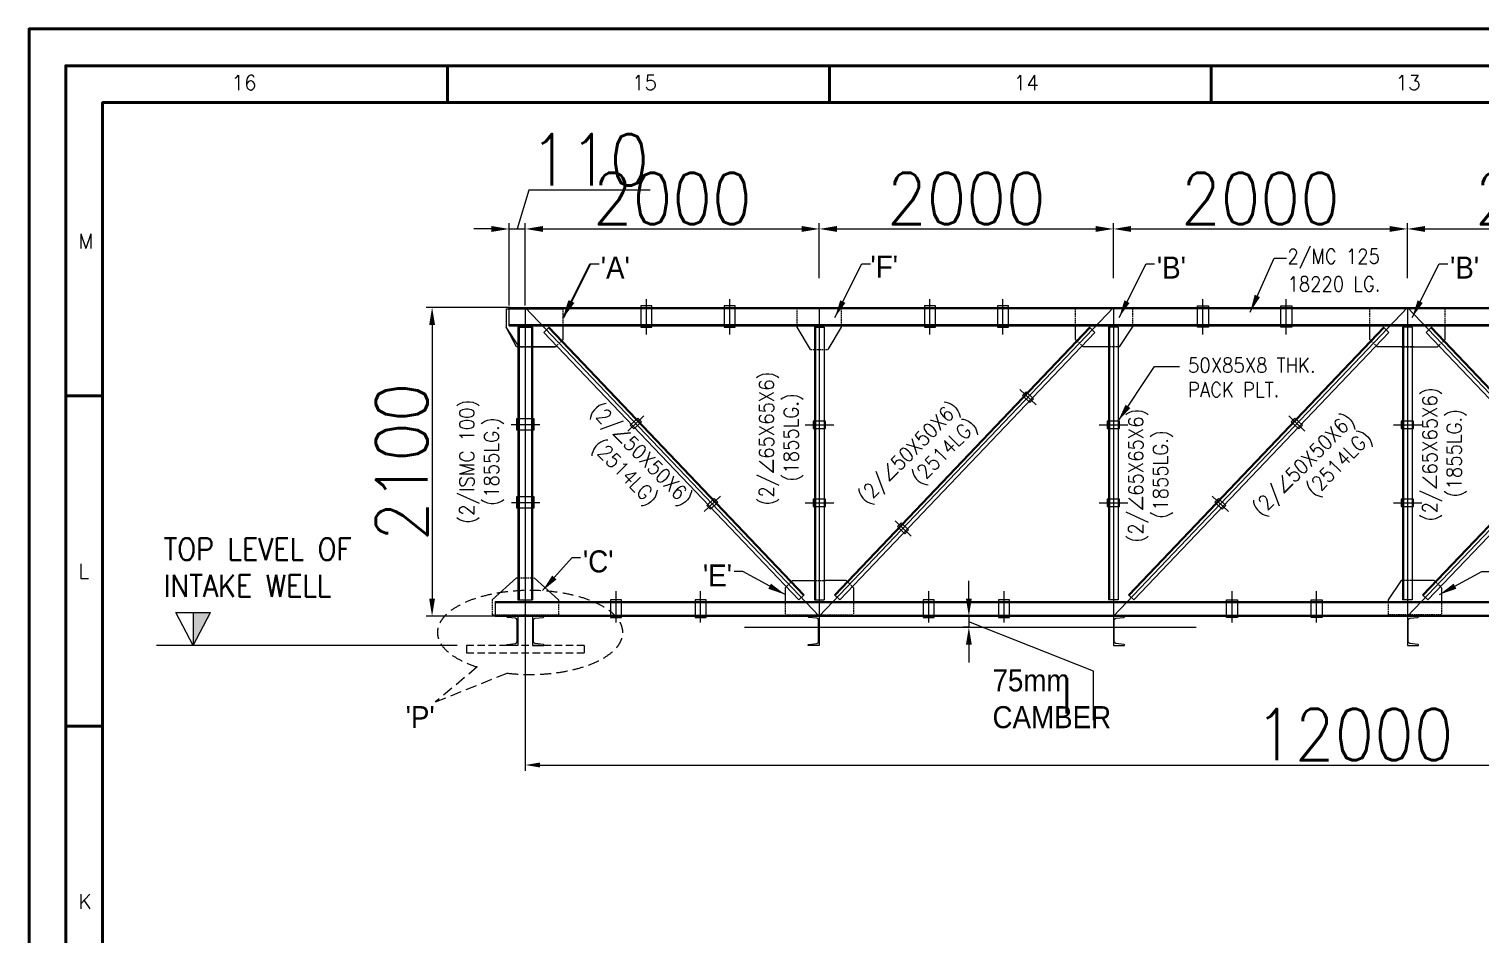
# Model space of a CAD drawing. Header units: millimetres. Extents: x 0 to 1124626, y -157535 to 82123.
# Drawn here: x 352931 to 362794, y 52191 to 58340 of the extents above; entities that cross this region are included whole.
import ezdxf
from ezdxf.enums import TextEntityAlignment as Align

# ---------------------------------------------------------------- set-up
doc = ezdxf.new("R2010")
doc.units = ezdxf.units.MM
doc.header["$MEASUREMENT"] = 0
doc.linetypes.add('DASHED', pattern=[0.75, 0.5, -0.25])
doc.linetypes.add('HIDDEN', pattern=[0.375, 0.25, -0.125])
for name, color, linetype, lineweight in [('BORDER', 230, 'Continuous', 40), ('CN', 253, 'Continuous', 15), ('Dim', 6, 'Continuous', 13), ('HIDE', 251, 'HIDDEN', 13), ('PLATE', 190, 'Continuous', 20), ('STR. STEEL', 25, 'Continuous', 18), ('structure', 183, 'Continuous', 15), ('Text', 7, 'Continuous', 15), ('TEXT-4', 2, 'Continuous', 25), ('TITLE TEXT', 50, 'Continuous', 18)]:
    doc.layers.add(name, color=color, linetype=linetype, lineweight=lineweight)
doc.styles.add('ROMANS', font='romans.shx', dxfattribs={"oblique": 10, "height": 0.15})
doc.styles.add('style1', font='romans.shx', dxfattribs={"width": 0.9, "height": 300})
doc.dimstyles.new('Copy of DIM-1', dxfattribs={"dimscale": 40, "dimtxt": 125, "dimasz": 3, "dimexe": 1, "dimexo": 1.2, "dimgap": 0.8, "dimtad": 1, "dimdec": 0, "dimzin": 1, "dimdsep": 46, "dimtxsty": 'style1', "dimcen": 2, "dimclrd": 8, "dimclre": 8, "dimclrt": 7, "dimadec": 0, "dimazin": 0, "dimtfac": 1, "dimtdec": 0, "dimtofl": 0, "dimtmove": 1, "dimatfit": 3, "dimfxl": 1, "dimtolj": 1, "dimtzin": 0, "dimlwd": 9, "dimlwe": 9, "dimarcsym": 1})

# ---------------------------------------------------------------- blocks, each defined once
blk = doc.blocks.new('*D335')
at = {"layer": 'DEFPOINTS', "color": 0, "ltscale": 20, "transparency": 16777216}
for p in [(356251.3, 56446), (355673.1, 54346), (356201.3, 54346)]:
    blk.add_point(p, dxfattribs=at)
at = {"layer": 'Dim', "color": 8, "lineweight": 9, "ltscale": 20, "transparency": 16777216}
for p, q in [((356203.3, 56446), (355633.1, 56446)), ((355673.1, 56326), (355673.1, 54466)), ((356153.3, 54346), (355633.1, 54346))]:
    blk.add_line(p, q, dxfattribs=at)
at = {"layer": 'Dim', "color": 8, "ltscale": 20, "transparency": 16777216}
for points in [[(355693.1, 56326), (355653.1, 56326), (355673.1, 56446)], [(355653.1, 54466), (355693.1, 54466), (355673.1, 54346)]]:
    blk.add_solid(points, dxfattribs=at)
at = {"layer": 'Dim', "color": 7, "ltscale": 20, "transparency": 16777216, "insert": (355466.1, 55396), "char_height": 350, "attachment_point": 5, "rotation": 90, "style": 'style1'}
blk.add_mtext('\\A1;2100', dxfattribs=at)
blk = doc.blocks.new('*D336')
at = {"layer": 'DEFPOINTS', "color": 0, "ltscale": 20, "transparency": 16777216}
for p in [(358307, 56979.8), (356307, 56597.9), (358307, 56597.9)]:
    blk.add_point(p, dxfattribs=at)
at = {"layer": 'Dim', "color": 8, "lineweight": 9, "ltscale": 20, "transparency": 16777216}
for p, q in [((356307, 56645.9), (356307, 57019.8)), ((358307, 56645.9), (358307, 57019.8)), ((356427, 56979.8), (358187, 56979.8))]:
    blk.add_line(p, q, dxfattribs=at)
at = {"layer": 'Dim', "color": 8, "ltscale": 20, "transparency": 16777216}
for points in [[(356427, 56999.8), (356427, 56959.8), (356307, 56979.8)], [(358187, 56959.8), (358187, 56999.8), (358307, 56979.8)]]:
    blk.add_solid(points, dxfattribs=at)
at = {"layer": 'Dim', "color": 7, "ltscale": 20, "transparency": 16777216, "insert": (357307, 57186.8), "char_height": 350, "attachment_point": 5, "style": 'style1'}
blk.add_mtext('\\A1;2000', dxfattribs=at)
blk = doc.blocks.new('*D337')
at = {"layer": 'DEFPOINTS', "color": 0, "ltscale": 20, "transparency": 16777216}
for p in [(360307, 56979.8), (358307, 56597.9), (360307, 56597.9)]:
    blk.add_point(p, dxfattribs=at)
at = {"layer": 'Dim', "color": 8, "lineweight": 9, "ltscale": 20, "transparency": 16777216}
for p, q in [((358307, 56645.9), (358307, 57019.8)), ((360307, 56645.9), (360307, 57019.8)), ((358427, 56979.8), (360187, 56979.8))]:
    blk.add_line(p, q, dxfattribs=at)
at = {"layer": 'Dim', "color": 8, "ltscale": 20, "transparency": 16777216}
for points in [[(358427, 56999.8), (358427, 56959.8), (358307, 56979.8)], [(360187, 56959.8), (360187, 56999.8), (360307, 56979.8)]]:
    blk.add_solid(points, dxfattribs=at)
at = {"layer": 'Dim', "color": 7, "ltscale": 20, "transparency": 16777216, "insert": (359307, 57186.8), "char_height": 350, "attachment_point": 5, "style": 'style1'}
blk.add_mtext('\\A1;2000', dxfattribs=at)
blk = doc.blocks.new('*D338')
at = {"layer": 'DEFPOINTS', "color": 0, "ltscale": 20, "transparency": 16777216}
for p in [(362307, 56979.8), (360307, 56597.9), (362307, 56597.9)]:
    blk.add_point(p, dxfattribs=at)
at = {"layer": 'Dim', "color": 8, "lineweight": 9, "ltscale": 20, "transparency": 16777216}
for p, q in [((360307, 56645.9), (360307, 57019.8)), ((362307, 56645.9), (362307, 57019.8)), ((360427, 56979.8), (362187, 56979.8))]:
    blk.add_line(p, q, dxfattribs=at)
at = {"layer": 'Dim', "color": 8, "ltscale": 20, "transparency": 16777216}
for points in [[(360427, 56999.8), (360427, 56959.8), (360307, 56979.8)], [(362187, 56959.8), (362187, 56999.8), (362307, 56979.8)]]:
    blk.add_solid(points, dxfattribs=at)
at = {"layer": 'Dim', "color": 7, "ltscale": 20, "transparency": 16777216, "insert": (361307, 57186.8), "char_height": 350, "attachment_point": 5, "style": 'style1'}
blk.add_mtext('\\A1;2000', dxfattribs=at)
blk = doc.blocks.new('*D339')
at = {"layer": 'DEFPOINTS', "color": 0, "ltscale": 20, "transparency": 16777216}
for p in [(364307, 56979.8), (362307, 56597.9), (364307, 56597.9)]:
    blk.add_point(p, dxfattribs=at)
at = {"layer": 'Dim', "color": 8, "lineweight": 9, "ltscale": 20, "transparency": 16777216}
for p, q in [((362307, 56645.9), (362307, 57019.8)), ((364307, 56645.9), (364307, 57019.8)), ((362427, 56979.8), (364187, 56979.8))]:
    blk.add_line(p, q, dxfattribs=at)
at = {"layer": 'Dim', "color": 8, "ltscale": 20, "transparency": 16777216}
for points in [[(362427, 56999.8), (362427, 56959.8), (362307, 56979.8)], [(364187, 56959.8), (364187, 56999.8), (364307, 56979.8)]]:
    blk.add_solid(points, dxfattribs=at)
at = {"layer": 'Dim', "color": 7, "ltscale": 20, "transparency": 16777216, "insert": (363307, 57186.8), "char_height": 350, "attachment_point": 5, "style": 'style1'}
blk.add_mtext('\\A1;2000', dxfattribs=at)
blk = doc.blocks.new('*D354')
at = {"layer": 'DEFPOINTS', "color": 0, "ltscale": 20, "transparency": 16777216}
for p in [(356307, 53597.1), (368307, 53529.5), (368307, 53333.4)]:
    blk.add_point(p, dxfattribs=at)
at = {"layer": 'Dim', "color": 8, "lineweight": 9, "ltscale": 20, "transparency": 16777216}
for p, q in [((356307, 53549.1), (356307, 53293.4)), ((368307, 53481.5), (368307, 53293.4)), ((356407, 53333.4), (368207, 53333.4))]:
    blk.add_line(p, q, dxfattribs=at)
at = {"layer": 'Dim', "color": 8, "ltscale": 20, "transparency": 16777216}
for points in [[(356407, 53350.1), (356407, 53316.8), (356307, 53333.4)], [(368207, 53316.8), (368207, 53350.1), (368307, 53333.4)]]:
    blk.add_solid(points, dxfattribs=at)
at = {"layer": 'Dim', "color": 7, "ltscale": 20, "transparency": 16777216, "insert": (361945.8, 53540.4), "char_height": 350, "attachment_point": 5, "style": 'style1'}
blk.add_mtext('\\A1;12000', dxfattribs=at)
blk = doc.blocks.new('*D363')
at = {"layer": 'DEFPOINTS', "color": 0, "ltscale": 20, "transparency": 16777216}
for p in [(359372.5, 54346), (359324.2, 54271), (359372.5, 54271)]:
    blk.add_point(p, dxfattribs=at)
at = {"layer": 'Dim', "color": 8, "lineweight": 9, "ltscale": 20, "transparency": 16777216}
for p, q in [((359324.2, 54466), (359324.2, 54586)), ((359324.5, 54346), (359284.2, 54346)), ((359324.2, 54346), (359324.2, 54271)), ((359324.5, 54271), (359284.2, 54271)), ((360171.9, 53972.7), (359324.2, 54308.5)), ((359324.2, 54151), (359324.2, 54031)), ((360171.9, 53637.8), (360171.9, 53972.7))]:
    blk.add_line(p, q, dxfattribs=at)
at = {"layer": 'Dim', "color": 8, "ltscale": 20, "transparency": 16777216}
for points in [[(359304.2, 54466), (359344.2, 54466), (359324.2, 54346)], [(359344.2, 54151), (359304.2, 54151), (359324.2, 54271)]]:
    blk.add_solid(points, dxfattribs=at)
at = {"layer": 'Dim', "color": 7, "ltscale": 20, "transparency": 16777216, "insert": (359964.9, 53805.3), "char_height": 350, "attachment_point": 5, "rotation": 90, "style": 'style1'}
blk.add_mtext('\\A1;-', dxfattribs=at)
blk = doc.blocks.new('*D402')
at = {"layer": 'DEFPOINTS', "color": 0, "ltscale": 20, "transparency": 16777216}
for p in [(356307, 56979.8), (356197, 56411), (356307, 56411)]:
    blk.add_point(p, dxfattribs=at)
at = {"layer": 'Dim', "color": 8, "lineweight": 9, "ltscale": 20, "transparency": 16777216}
for p, q in [((356330.9, 57242.8), (356252, 56979.8)), ((357157.2, 57242.8), (356330.9, 57242.8)), ((356197, 56459), (356197, 57019.8)), ((356307, 56459), (356307, 57019.8)), ((356077, 56979.8), (355957, 56979.8)), ((356197, 56979.8), (356307, 56979.8)), ((356427, 56979.8), (356547, 56979.8))]:
    blk.add_line(p, q, dxfattribs=at)
at = {"layer": 'Dim', "color": 8, "ltscale": 20, "transparency": 16777216}
for points in [[(356077, 56959.8), (356077, 56999.8), (356197, 56979.8)], [(356427, 56999.8), (356427, 56959.8), (356307, 56979.8)]]:
    blk.add_solid(points, dxfattribs=at)
at = {"layer": 'Dim', "color": 7, "ltscale": 20, "transparency": 16777216, "insert": (356744.1, 57449.8), "char_height": 350, "attachment_point": 5, "style": 'style1'}
blk.add_mtext('\\A1;110', dxfattribs=at)
blk = doc.blocks.new('SHEET-1')
at = {"layer": 'BORDER', "color": 230}
for p, q in [((56.94, 589), (56.94, 584)), ((108.88, 589), (108.88, 584)), ((160.81, 589), (160.81, 584)), ((5, 544.08), (10, 544.08)), ((5, 499.15), (10, 499.15))]:
    blk.add_line(p, q, dxfattribs=at)
at = {"layer": 'BORDER', "color": 141}
blk.add_lwpolyline([(0, 0), (841, 0), (841, 594), (0, 594)], close=True, dxfattribs=at)
at = {"layer": 'BORDER', "color": 230}
for points in [[(5, 5), (836, 5), (836, 589), (5, 589)], [(10, 10), (831, 10), (831, 584), (10, 584)]]:
    blk.add_lwpolyline(points, close=True, dxfattribs=at)
at = {"layer": 'BORDER', "color": 31, "style": 'ROMANS'}
for s, p in [('16', (27.55, 585.7)), ('15', (82.02, 585.7)), ('14', (133.96, 585.7)), ('13', (185.9, 585.7)), ('M', (6.72, 564.15)), ('L', (6.72, 519.23)), ('K', (6.72, 474.3))]:
    blk.add_text(s, height=2, dxfattribs=at).set_placement(p)
blk.add_attdef('FILE', text='', height=2, dxfattribs=at).set_placement((836.21, 1.37), align=Align.RIGHT)

msp = doc.modelspace()

# ---------------------------------------------------------------- hatches: boundary and pattern name
at = {"layer": 'Dim', "ltscale": 20}
msp.add_hatch(color=4, dxfattribs=at).paths.add_polyline_path([(354165.2228, 54370.5666), (354048.0991, 54370.5666), (354048.0991, 54145.9608)])

# ---------------------------------------------------------------- linework, layer by layer
at = {"layer": 'CN', "linetype": 'Continuous', "ltscale": 5}
for p, q in [((356257.0214, 56445.9608), (368417.0214, 56445.9608)), ((356307.0214, 56445.9608), (356307.0214, 53460.6578)), ((357130.565, 56262.8466), (357130.565, 56502.0071)), ((357697.565, 56262.8466), (357697.565, 56502.0071)), ((359059.565, 56262.8466), (359059.565, 56502.0071)), ((359555.565, 56262.8466), (359555.565, 56502.0071)), ((360916.4779, 56262.8466), (360916.4779, 56502.0071)), ((361483.4779, 56262.8466), (361483.4779, 56502.0071)), ((359781.2582, 55783.153), (359671.5967, 55887.5927)), ((356210.9256, 55649.8411), (356405.0393, 55649.8411)), ((357003.5974, 55603.7996), (357113.259, 55708.2392)), ((358211.6082, 55647.8573), (358405.7219, 55647.8573)), ((360211.6082, 55647.8573), (360405.7219, 55647.8573)), ((361610.4454, 55603.7996), (361500.7838, 55708.2392)), ((362211.6082, 55647.8573), (362405.7219, 55647.8573)), ((357524.2871, 55057.0755), (357633.9487, 55161.5151)), ((361089.7558, 55057.0755), (360980.0942, 55161.5151)), ((356212.2837, 55119.8429), (356406.3974, 55119.8429)), ((358211.6082, 55117.8573), (358405.7219, 55117.8573)), ((360211.6082, 55117.8573), (360405.7219, 55117.8573)), ((362211.6082, 55117.8573), (362405.7219, 55117.8573)), ((358931.5045, 54890.9117), (358821.843, 54995.3513)), ((356924.5214, 54301.9584), (356924.5214, 54516.119)), ((357499.5214, 54301.9584), (357499.5214, 54516.119)), ((359051.7554, 54301.9584), (359051.7554, 54516.119)), ((359563.7554, 54301.9584), (359563.7554, 54516.119)), ((361114.5214, 54301.9584), (361114.5214, 54516.119)), ((361689.5214, 54301.9584), (361689.5214, 54516.119))]:
    msp.add_line(p, q, dxfattribs=at)
at = {"layer": 'CN', "ltscale": 20}
for p, q in [((356307.0214, 56445.9608), (358307.0214, 54345.9608)), ((358307.0214, 56445.9608), (358307.0214, 54345.9608)), ((360307.0214, 56445.9608), (358307.0214, 54345.9608)), ((360307.0214, 56445.9608), (360307.0214, 54345.9608)), ((362307.0214, 56445.9608), (360307.0214, 54345.9608)), ((362307.0214, 56445.9608), (362307.0214, 54345.9608)), ((362307.0214, 56445.9608), (364307.0214, 54345.9608)), ((364307.0214, 56445.9608), (362307.0214, 54345.9608))]:
    msp.add_line(p, q, dxfattribs=at)
at = {"layer": 'CN', "linetype": 'DASHED', "ltscale": 2}
msp.add_line((357797.0907, 54270.9608), (360869.3633, 54270.9608), dxfattribs=at)
at = {"layer": 'Dim', "color": 2, "ltscale": 20}
for p, q in [((353930.9753, 54370.5666), (354165.2228, 54370.5666)), ((354048.0991, 54145.9608), (353930.9753, 54370.5666)), ((354048.0991, 54370.5666), (354048.0991, 54145.9608)), ((354048.0991, 54145.9608), (354165.2228, 54370.5666)), ((355842.4737, 54145.9608), (353798.7462, 54145.9608))]:
    msp.add_line(p, q, dxfattribs=at)
at = {"layer": 'Dim', "color": 2, "linetype": 'DASHED', "ltscale": 150}
for p, q in [((355979.8723, 54000.6403), (355697.0232, 53762.5852)), ((355697.0232, 53762.5852), (356182.8074, 53958.4826))]:
    msp.add_line(p, q, dxfattribs=at)
at = {"layer": 'Dim', "linetype": 'DASHED', "ltscale": 150}
msp.add_ellipse((356339.8424, 54235.1869), major_axis=(-630.3737, 0), ratio=0.453241627, start_param=1.319030926, end_param=7.246206612, dxfattribs=at)
at = {"layer": 'HIDE', "linetype": 'HIDDEN', "ltscale": 200}
for p, q in [((356707.0214, 54145.9608), (355907.0214, 54145.9608)), ((355907.0214, 54145.9608), (355907.0214, 54095.1931)), ((356707.0214, 54095.1931), (355907.0214, 54095.1931)), ((356707.0214, 54145.9608), (356707.0214, 54095.1931))]:
    msp.add_line(p, q, dxfattribs=at)
at = {"layer": 'PLATE', "ltscale": 20}
for p, q in [((356177.0214, 56435.9608), (356197.0214, 56435.9608)), ((356177.0214, 56435.9608), (356177.0214, 56310.9608)), ((356563.565, 56227.3401), (356563.565, 56320.9608)), ((356563.565, 56227.3401), (356563.565, 56320.9608)), ((360050.4779, 56227.3401), (360050.4779, 56320.9608)), ((362050.4779, 56227.3401), (362050.4779, 56320.9608)), ((362563.565, 56227.3401), (362563.565, 56320.9608)), ((356247.0214, 56179.0642), (356177.0214, 56310.9608)), ((356264.5214, 56179.0642), (356177.0214, 56310.9608)), ((358247.0214, 56160.9608), (358157.0214, 56310.9608)), ((358367.0214, 56160.9608), (358457.0214, 56310.9608)), ((360349.5214, 56179.0642), (360437.0214, 56310.9608)), ((356349.5214, 56179.0642), (356512.8753, 56179.0642)), ((356512.8753, 56179.0642), (356357.0214, 56179.0642)), ((360264.5214, 56179.0642), (360101.1676, 56179.0642)), ((362264.5214, 56179.0642), (362101.1676, 56179.0642)), ((362349.5214, 56179.0642), (362512.8753, 56179.0642)), ((356247.0214, 54605.9608), (356082.0214, 54455.9608)), ((356367.0214, 54605.9608), (356532.0214, 54455.9608)), ((358124.9771, 54587.8573), (358264.5214, 54587.8573)), ((358489.0658, 54587.8573), (358349.5214, 54587.8573)), ((362264.5214, 54587.8573), (362177.0214, 54455.9608)), ((362489.0658, 54587.8573), (362349.5214, 54587.8573)), ((358074.2874, 54539.5815), (358074.2874, 54445.9608)), ((358539.7554, 54539.5815), (358539.7554, 54445.9608)), ((362539.7554, 54539.5815), (362539.7554, 54445.9608))]:
    msp.add_line(p, q, dxfattribs=at)
at = {"layer": 'PLATE', "linetype": 'DASHED', "ltscale": 20}
for p, q in [((356177.0214, 56435.9608), (356177.0214, 56310.9608)), ((356177.0214, 56435.9608), (356563.565, 56435.9608)), ((356197.0214, 56435.9608), (356563.565, 56435.9608)), ((356563.565, 56320.9608), (356563.565, 56435.9608)), ((356563.565, 56320.9608), (356563.565, 56435.9608)), ((357130.565, 56320.9608), (357130.565, 56435.9608)), ((357697.565, 56320.9608), (357697.565, 56435.9608)), ((358157.0214, 56310.9608), (358157.0214, 56435.9608)), ((358457.0214, 56435.9608), (358157.0214, 56435.9608)), ((358457.0214, 56310.9608), (358457.0214, 56435.9608)), ((359059.565, 56320.9608), (359059.565, 56435.9608)), ((359059.565, 56320.9608), (359059.565, 56435.9608)), ((360437.0214, 56435.9608), (360050.4779, 56435.9608)), ((360050.4779, 56320.9608), (360050.4779, 56435.9608)), ((360437.0214, 56435.9608), (360437.0214, 56310.9608)), ((360916.4779, 56320.9608), (360916.4779, 56435.9608)), ((361483.4779, 56320.9608), (361483.4779, 56435.9608)), ((362437.0214, 56435.9608), (362050.4779, 56435.9608)), ((362050.4779, 56320.9608), (362050.4779, 56435.9608)), ((362563.565, 56320.9608), (362563.565, 56435.9608)), ((356563.565, 56227.3401), (356512.8753, 56179.0642)), ((356563.565, 56227.3401), (356512.8753, 56179.0642)), ((360050.4779, 56227.3401), (360101.1676, 56179.0642)), ((362050.4779, 56227.3401), (362101.1676, 56179.0642)), ((362563.565, 56227.3401), (362512.8753, 56179.0642)), ((356357.0214, 56179.0642), (356247.0214, 56179.0642)), ((356264.5214, 56179.0642), (356349.5214, 56179.0642)), ((358247.0214, 56160.9608), (358367.0214, 56160.9608)), ((360349.5214, 56179.0642), (360264.5214, 56179.0642)), ((362349.5214, 56179.0642), (362264.5214, 56179.0642)), ((362264.5214, 56179.0642), (362349.5214, 56179.0642)), ((356247.0214, 54605.9608), (356367.0214, 54605.9608)), ((358074.2874, 54539.5815), (358124.9771, 54587.8573)), ((358264.5214, 54587.8573), (358349.5214, 54587.8573)), ((358539.7554, 54539.5815), (358489.0658, 54587.8573)), ((362349.5214, 54587.8573), (362264.5214, 54587.8573)), ((362539.7554, 54539.5815), (362489.0658, 54587.8573)), ((356082.0214, 54455.9608), (356082.0214, 54355.9608)), ((356532.0214, 54455.9608), (356532.0214, 54355.9608)), ((358074.2874, 54445.9608), (358074.2874, 54355.9608)), ((358539.7554, 54445.9608), (358539.7554, 54355.9608)), ((362177.0214, 54455.9608), (362177.0214, 54355.9608)), ((362539.7554, 54445.9608), (362539.7554, 54355.9608)), ((356082.0214, 54355.9608), (356532.0214, 54355.9608)), ((358074.2874, 54355.9608), (358539.7554, 54355.9608)), ((362539.7554, 54355.9608), (362177.0214, 54355.9608))]:
    msp.add_line(p, q, dxfattribs=at)
at = {"layer": 'PLATE', "ltscale": 20}
for points in [[(357093.065, 56310.9608), (357168.065, 56310.9608), (357168.065, 56455.9608), (357093.065, 56455.9608)], [(357660.065, 56310.9608), (357735.065, 56310.9608), (357735.065, 56455.9608), (357660.065, 56455.9608)], [(359022.065, 56310.9608), (359097.065, 56310.9608), (359097.065, 56455.9608), (359022.065, 56455.9608)], [(359518.065, 56310.9608), (359593.065, 56310.9608), (359593.065, 56455.9608), (359518.065, 56455.9608)], [(360953.9779, 56310.9608), (360878.9779, 56310.9608), (360878.9779, 56455.9608), (360953.9779, 56455.9608)], [(361520.9779, 56310.9608), (361445.9779, 56310.9608), (361445.9779, 56455.9608), (361520.9779, 56455.9608)], [(356246.3388, 55687.3411), (356246.3388, 55612.3411), (356366.3388, 55612.3411), (356366.3388, 55687.3411)], [(357021.2058, 55645.3172), (357045.9241, 55619.363), (357096.6782, 55667.7003), (357071.96, 55693.6545)], [(358264.5214, 55672.8573), (358264.5214, 55622.8573), (358349.5214, 55622.8573), (358349.5214, 55672.8573)], [(360264.5214, 55672.8573), (360264.5214, 55622.8573), (360349.5214, 55622.8573), (360349.5214, 55672.8573)], [(361592.8371, 55645.3172), (361568.1188, 55619.363), (361517.3646, 55667.7003), (361542.0829, 55693.6545)], [(362264.5214, 55672.8573), (362264.5214, 55622.8573), (362349.5214, 55622.8573), (362349.5214, 55672.8573)], [(356247.6969, 55157.3429), (356247.6969, 55082.3429), (356367.6969, 55082.3429), (356367.6969, 55157.3429)], [(357566.6138, 55072.6388), (357541.8955, 55098.593), (357592.6496, 55146.9303), (357617.3679, 55120.9761)], [(358264.5214, 55142.8573), (358264.5214, 55092.8573), (358349.5214, 55092.8573), (358349.5214, 55142.8573)], [(360264.5214, 55142.8573), (360264.5214, 55092.8573), (360349.5214, 55092.8573), (360349.5214, 55142.8573)], [(361047.4291, 55072.6388), (361072.1474, 55098.593), (361021.3933, 55146.9303), (360996.675, 55120.9761)], [(362264.5214, 55142.8573), (362264.5214, 55092.8573), (362349.5214, 55092.8573), (362349.5214, 55142.8573)], [(356887.0214, 54335.9608), (356962.0214, 54335.9608), (356962.0214, 54455.9608), (356887.0214, 54455.9608)], [(357462.0214, 54335.9608), (357537.0214, 54335.9608), (357537.0214, 54455.9608), (357462.0214, 54455.9608)], [(359014.2554, 54335.9608), (359089.2554, 54335.9608), (359089.2554, 54455.9608), (359014.2554, 54455.9608)], [(359526.2554, 54335.9608), (359601.2554, 54335.9608), (359601.2554, 54455.9608), (359526.2554, 54455.9608)], [(361152.0214, 54335.9608), (361077.0214, 54335.9608), (361077.0214, 54455.9608), (361152.0214, 54455.9608)], [(361727.0214, 54335.9608), (361652.0214, 54335.9608), (361652.0214, 54455.9608), (361727.0214, 54455.9608)]]:
    msp.add_lwpolyline(points, close=True, dxfattribs=at)
at = {"layer": 'STR. STEEL', "ltscale": 20}
for points in [[(356257.0214, 54145.9608), (356182.0214, 54145.9608), (356182.0214, 54150.8639, -0.383864035), (356184.8869, 54154.0464), (356240.9712, 54159.9411, 0.383864035), (356250.8214, 54170.8808), (356250.8214, 54321.0407, 0.383864035), (356240.9712, 54331.9805), (356184.8869, 54337.8752, -0.383864035), (356182.0214, 54341.0576), (356182.0214, 54345.9608), (356257.0214, 54345.9608)], [(356357.0214, 54145.9608), (356432.0214, 54145.9608), (356432.0214, 54150.8639, 0.383864035), (356429.1559, 54154.0464), (356373.0716, 54159.9411, -0.383864035), (356363.2214, 54170.8808), (356363.2214, 54321.0407, -0.383864035), (356373.0716, 54331.9805), (356429.1559, 54337.8752, 0.383864035), (356432.0214, 54341.0576), (356432.0214, 54345.9608), (356357.0214, 54345.9608)], [(358307.0214, 54145.9608), (358232.0214, 54145.9608), (358232.0214, 54150.8639, -0.383864035), (358234.8869, 54154.0464), (358290.9712, 54159.9411, 0.383864035), (358300.8214, 54170.8808), (358300.8214, 54321.0407, 0.383864035), (358290.9712, 54331.9805), (358234.8869, 54337.8752, -0.383864035), (358232.0214, 54341.0576), (358232.0214, 54345.9608), (358307.0214, 54345.9608)], [(360307.0214, 54145.9608), (360382.0214, 54145.9608), (360382.0214, 54150.8639, 0.383864035), (360379.1559, 54154.0464), (360323.0716, 54159.9411, -0.383864035), (360313.2214, 54170.8808), (360313.2214, 54321.0407, -0.383864035), (360323.0716, 54331.9805), (360379.1559, 54337.8752, 0.383864035), (360382.0214, 54341.0576), (360382.0214, 54345.9608), (360307.0214, 54345.9608)], [(362307.0214, 54145.9608), (362382.0214, 54145.9608), (362382.0214, 54150.8639, 0.383864035), (362379.1559, 54154.0464), (362323.0716, 54159.9411, -0.383864035), (362313.2214, 54170.8808), (362313.2214, 54321.0407, -0.383864035), (362323.0716, 54331.9805), (362379.1559, 54337.8752, 0.383864035), (362382.0214, 54341.0576), (362382.0214, 54345.9608), (362307.0214, 54345.9608)]]:
    msp.add_lwpolyline(points, format="xyb", close=True, dxfattribs=at)
at = {"layer": 'structure', "color": 2, "ltscale": 20}
for p, q in [((356197.0214, 56321.4237), (356197.0214, 56446.4237)), ((356197.0214, 56445.9608), (368417.0214, 56445.9608)), ((356197.0214, 56437.7608), (368417.0214, 56437.7608)), ((356197.0214, 56329.1608), (368417.0214, 56329.1608)), ((356197.0214, 56320.9608), (368417.0214, 56320.9608)), ((356257.0214, 56310.9608), (356357.0214, 56310.9608)), ((356257.0214, 56310.9608), (356257.0214, 54455.9608)), ((356264.7214, 56310.9608), (356264.7214, 54455.9608)), ((356274.5214, 56310.9608), (356339.5214, 56310.9608)), ((356349.3214, 56310.9608), (356349.3214, 54455.9608)), ((356357.0214, 56310.9608), (356357.0214, 54455.9608)), ((356470.1167, 56310.9608), (356433.9098, 56276.478)), ((356433.9098, 56276.478), (358167.7357, 54455.9608)), ((356465.7718, 56306.8228), (358199.5978, 54486.3056)), ((356470.1167, 56310.9608), (358203.9426, 54490.4435)), ((358274.5214, 56310.9608), (358274.5214, 54455.9608)), ((358274.5214, 56310.9608), (358339.5214, 56310.9608)), ((358280.5214, 56310.9608), (358280.5214, 54455.9608)), ((358339.5214, 56310.9608), (358339.5214, 54455.9608)), ((360143.9262, 56310.9608), (358410.1003, 54490.4435)), ((360148.271, 56306.8228), (358414.4451, 54486.3056)), ((360180.1331, 56276.478), (358446.3072, 54455.9608)), ((360143.9262, 56310.9608), (360180.1331, 56276.478)), ((360274.5214, 56310.9608), (360274.5214, 54455.9608)), ((360339.5214, 56310.9608), (360274.5214, 56310.9608)), ((360280.5214, 56310.9608), (360280.5214, 54455.9608)), ((360339.5214, 56310.9608), (360339.5214, 54455.9608)), ((362143.9262, 56310.9608), (360410.1003, 54490.4435)), ((362148.271, 56306.8228), (360414.4451, 54486.3056)), ((362180.1331, 56276.478), (360446.3072, 54455.9608)), ((362143.9262, 56310.9608), (362180.1331, 56276.478)), ((362274.5214, 56310.9608), (362274.5214, 54455.9608)), ((362339.5214, 56310.9608), (362274.5214, 56310.9608)), ((362280.5214, 56310.9608), (362280.5214, 54455.9608)), ((362339.5214, 56310.9608), (362339.5214, 54455.9608)), ((364143.9262, 56310.9608), (362410.1003, 54490.4435)), ((364148.271, 56306.8228), (362414.4451, 54486.3056)), ((362470.1167, 56310.9608), (362433.9098, 56276.478)), ((362433.9098, 56276.478), (363265.5929, 55403.2108)), ((364180.1331, 56276.478), (362446.3072, 54455.9608)), ((362465.7718, 56306.8228), (363295.9738, 55435.1108)), ((362470.1167, 56310.9608), (363300.1167, 55439.4608)), ((356102.0214, 54445.9608), (368512.0214, 54445.9608)), ((356102.0214, 54445.9608), (356102.0214, 54345.9608)), ((356257.0214, 54455.9608), (356357.0214, 54455.9608)), ((358167.7357, 54455.9608), (358203.9426, 54490.4435)), ((358167.7357, 54455.9608), (358203.9426, 54490.4435)), ((358274.5214, 54455.9608), (358339.5214, 54455.9608)), ((358446.3072, 54455.9608), (358410.1003, 54490.4435)), ((358446.3072, 54455.9608), (358410.1003, 54490.4435)), ((358446.3072, 54455.9608), (358410.1003, 54490.4435)), ((360339.5214, 54455.9608), (360274.5214, 54455.9608)), ((360446.3072, 54455.9608), (360410.1003, 54490.4435)), ((362339.5214, 54455.9608), (362274.5214, 54455.9608)), ((362446.3072, 54455.9608), (362410.1003, 54490.4435)), ((356102.0214, 54438.2608), (368512.0214, 54438.2608)), ((356102.0214, 54353.6608), (368512.0214, 54353.6608)), ((356102.0214, 54345.9608), (368512.0214, 54345.9608))]:
    msp.add_line(p, q, dxfattribs=at)
at = {"layer": 'structure', "ltscale": 20}
for points in [[(359763.6499, 55824.6706), (359738.9316, 55798.7164), (359688.1774, 55847.0537), (359712.8957, 55873.0079)], [(358889.1779, 54906.475), (358913.8962, 54932.4293), (358863.142, 54980.7665), (358838.4237, 54954.8123)]]:
    msp.add_lwpolyline(points, close=True, dxfattribs=at)

# ---------------------------------------------------------------- block references
at = {"xscale": 50, "yscale": 50, "zscale": 50}
msp.add_blockref('SHEET-1', (352931.1678, 28639.983), dxfattribs=at)

# ---------------------------------------------------------------- texts
at = {"layer": 'Text', "ltscale": 20, "attachment_point": 1, "style": 'style1'}
for s, insert, char_height, width in [('2/MC 125', (361491.1642, 56843.6442), 100, 1218.023492), ('18220 LG.', (361491.1642, 56655.3836), 100, 772.219055), ('50X85X8 THK. PACK PLT.', (360814.9624, 56103.2799), 100, 1218.023492), ('{\\fArial|b0|i0|c0|p34;75mm\\PCAMBER}', (359485.0966, 53983.8913), 150, 1218.023492)]:
    msp.add_mtext(s, dxfattribs=dict(at, insert=insert, char_height=char_height, width=width))
at = {"layer": 'Text', "ltscale": 20, "char_height": 100, "style": 'style1'}
for s, insert, width, attachment_point, rotation in [('\\pi956.36;(2/∠65X65X6)\\P\\pi1119.2;(1855LG.)', (357897.8385, 54142.432), 2872.717504, 1, 90), ('\\pi956.36;(2/∠65X65X6)\\P\\pi1119.2;(1855LG.)', (362408.949, 54034.9115), 2872.717504, 1, 90), ('\\pxsm1,qc;(2/ISMC 100)\\P(1855LG.)', (355860.1719, 53961.1535), 2872.717504, 1, 90), ('\\pi931.36;(2/∠50X50X6)\\P\\pi1115.6;(2514LG)', (356159.4308, 56471.3324), 2822.717504, 1, 314.61723229), ('(2/∠50X50X6)\\P(2514LG)', (359198.9242, 55820.6182), 2822.717504, 3, 45.38276771), ('\\pi956.36;(2/∠65X65X6)\\P\\pi1119.2;(1855LG.)', (360410.5868, 53890.3569), 2872.717504, 1, 90), ('(2/∠50X50X6)\\P(2514LG)', (361883.6177, 55739.7818), 2822.717504, 3, 45.38276771)]:
    msp.add_mtext(s, dxfattribs=dict(at, insert=insert, width=width, attachment_point=attachment_point, rotation=rotation))
at = {"layer": 'TEXT-4', "ltscale": 20, "char_height": 150, "style": 'style1'}
for s, insert, width, attachment_point in [("{\\fArial|b0|i0|c0|p34;'A'}", (356820.3705, 56792.199), 111.984005, 1), ("{\\fArial|b0|i0|c0|p34;'F'}", (358841.9852, 56798.8737), 312.201519, 3), ("{\\fArial|b0|i0|c0|p34;'B'}", (360602.9798, 56792.199), 111.984005, 1), ("{\\fArial|b0|i0|c0|p34;'B'}", (362597.1334, 56792.199), 111.984005, 1), ("{\\fArial|b0|i0|c0|p34;'C'}", (356698.827, 54793.4527), 111.984005, 1), ("{\\fArial|b0|i0|c0|p34;'E'}", (357713.0216, 54697.9751), 111.984005, 3), ("{\\fArial|b0|i0|c0|p34;'P'}", (355493.0959, 53734.2481), 111.984005, 1)]:
    msp.add_mtext(s, dxfattribs=dict(at, insert=insert, width=width, attachment_point=attachment_point))
at = {"layer": 'TITLE TEXT', "ltscale": 20, "insert": (353847.7552, 54876.3617), "char_height": 150, "width": 8570.669872, "attachment_point": 1, "style": 'style1'}
msp.add_mtext('TOP LEVEL OF \\PINTAKE WELL', dxfattribs=at)

# ---------------------------------------------------------------- dimensions: what is measured, and where the dimension line sits
at = {"layer": 'Dim', "ltscale": 20}
for base, p1, p2, picture, middle in [((356307.0214, 56979.8491), (356197.0214, 56411.04), (356307.0214, 56411.04), '*D402', (356362.9215, 57449.8491)), ((358307.0214, 56979.8491), (356307.0214, 56597.9462), (358307.0214, 56597.9462), '*D336', (357307.0214, 57186.8491)), ((360307.0214, 56979.8491), (358307.0214, 56597.9462), (360307.0214, 56597.9462), '*D337', (359307.0214, 57186.8491)), ((362307.0214, 56979.8491), (360307.0214, 56597.9462), (362307.0214, 56597.9462), '*D338', (361307.0214, 57186.8491)), ((364307.0214, 56979.8491), (362307.0214, 56597.9462), (364307.0214, 56597.9462), '*D339', (363307.0214, 57186.8491))]:
    dim = msp.add_linear_dim(base=base, p1=p1, p2=p2, dimstyle='Copy of DIM-1', override={"dimtxt": 125}, dxfattribs=at)
    dim.commit()
    dim.dimension.update_dxf_attribs({"geometry": picture, "text_midpoint": middle})
dim = msp.add_linear_dim(base=(355673.1441, 54345.9608), p1=(356251.2576, 56445.9608), p2=(356201.2576, 54345.9608), angle=90, dimstyle='Copy of DIM-1', override={"dimtxt": 125}, dxfattribs=at)
dim.commit()
dim.dimension.update_dxf_attribs({"geometry": '*D335', "text_midpoint": (355466.1441, 55395.9608)})
dim = msp.add_linear_dim(base=(359324.2053, 54270.9608), p1=(359372.5107, 54345.9608), p2=(359372.5107, 54270.9608), angle=90, text='-', dimstyle='Copy of DIM-1', override={"dimtxt": 125}, dxfattribs=at)
dim.commit()
dim.dimension.update_dxf_attribs({"geometry": '*D363', "text_midpoint": (360171.933, 53940.7266), "dimtype": 160})
dim = msp.add_linear_dim(base=(368307.0214, 53333.4231), p1=(356307.0214, 53597.1191), p2=(368307.0214, 53529.5066), dimstyle='Copy of DIM-1', override={"dimtxt": 125, "dimasz": 2.5}, dxfattribs=at)
dim.commit()
dim.dimension.update_dxf_attribs({"geometry": '*D354', "text_midpoint": (361945.8469, 53333.4231), "dimtype": 160})

# ---------------------------------------------------------------- leaders
for points in [[(356563.565, 56378.4608), (356746.7897, 56742.8739), (356804.5262, 56742.8739)], [(356569.2396, 56378.4608), (356752.4644, 56742.8739), (356810.2009, 56742.8739)], [(358413.1629, 56378.4608), (358596.3876, 56742.8739), (358654.1241, 56742.8739)], [(360346.1743, 56378.4608), (360529.399, 56742.8739), (360587.1355, 56742.8739)], [(361237.7581, 56414.5783), (361399.9349, 56781.3585), (361484.4199, 56781.3585)], [(362340.3279, 56378.4608), (362523.5526, 56742.8739), (362581.2891, 56742.8739)], [(360339.5214, 55672.8573), (360586.3189, 56043.3398), (360756.3793, 56043.3398)], [(356424.7137, 54519.4223), (356625.2462, 54744.1275), (356682.9827, 54744.1275)], [(358074.2874, 54492.7711), (357786.6024, 54648.6499), (357728.8659, 54648.6499)], [(362525.2708, 54492.7711), (362812.9559, 54648.6499), (362870.6924, 54648.6499)]]:
    msp.add_leader(points, dimstyle='Copy of DIM-1', override={"dimtxt": 125, "dimgap": 0.8, "dimtad": 0}, dxfattribs=at)

doc.saveas('drawing.dxf')
